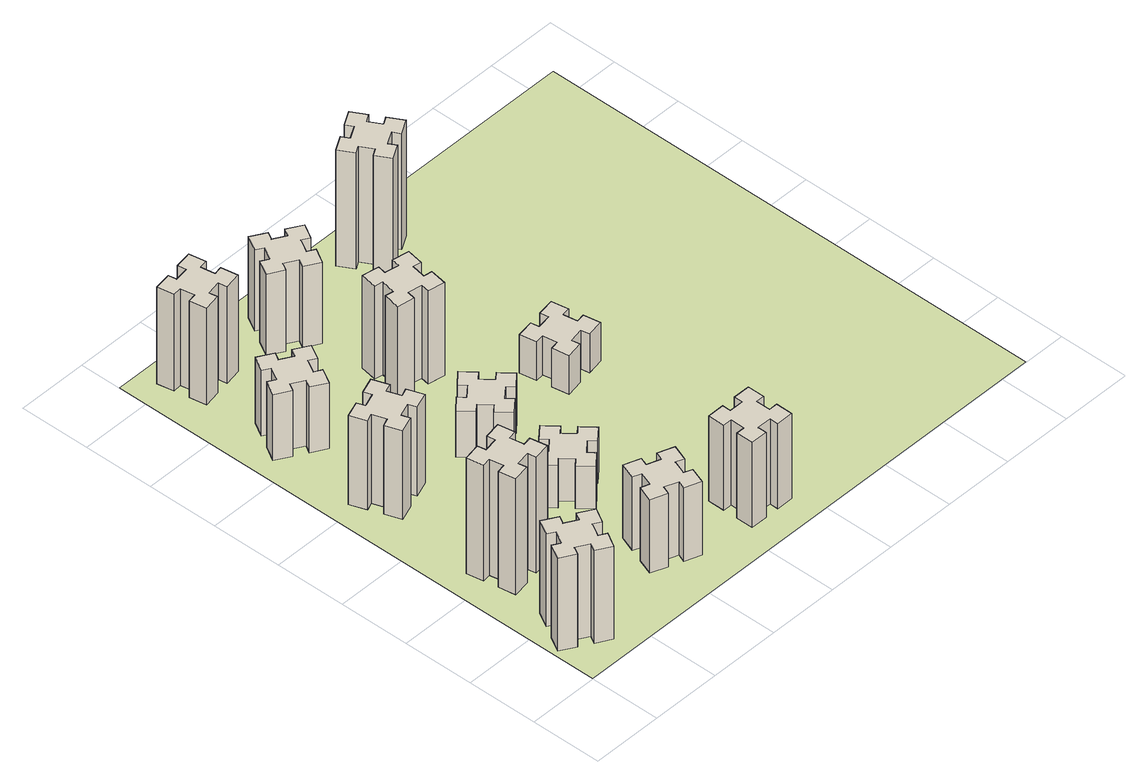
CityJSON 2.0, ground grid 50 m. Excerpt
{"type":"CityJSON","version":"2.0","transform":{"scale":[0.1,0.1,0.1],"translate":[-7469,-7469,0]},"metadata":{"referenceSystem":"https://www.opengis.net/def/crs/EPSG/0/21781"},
"CityObjects":{
"building1":{"type":"Building","attributes":{"class":"1000","function":"1000","usage":"1000","yearOfConstruction":2016,"roofType":"1000","measuredHeight":72,"storeysAboveGround":30,"storeysBelowGround":0},"geometry":[{"type":"Solid","lod":"1","boundaries":[[[[0,1,2,3,4,5,6,7,8,9,10,11,12,13,14,15,16,17,18,19]],[[17,16,20,21]],[[16,15,22,20]],[[15,14,23,22]],[[14,13,24,23]],[[13,12,25,24]],[[12,11,26,25]],[[11,10,27,26]],[[10,9,28,27]],[[9,8,29,28]],[[8,7,30,29]],[[7,6,31,30]],[[6,5,32,31]],[[5,4,33,32]],[[4,3,34,33]],[[3,2,35,34]],[[2,1,36,35]],[[1,0,37,36]],[[0,19,38,37]],[[19,18,39,38]],[[18,17,21,39]],[[24,25,26,27,28,29,30,31,32,33,34,35,36,37,38,39,21,20,22,23]]]]}]},
"building2":{"type":"Building","attributes":{"class":"1000","function":"1000","usage":"1000","yearOfConstruction":2016,"roofType":"1000","measuredHeight":90,"storeysAboveGround":30,"storeysBelowGround":0},"geometry":[{"type":"Solid","lod":"1","boundaries":[[[[40,41,42,43,44,45,46,47,48,49,50,51,52,53,54,55,56,57,58,59]],[[57,56,60,61]],[[56,55,62,60]],[[55,54,63,62]],[[54,53,64,63]],[[53,52,65,64]],[[52,51,66,65]],[[51,50,67,66]],[[50,49,68,67]],[[49,48,69,68]],[[48,47,70,69]],[[47,46,71,70]],[[46,45,72,71]],[[45,44,73,72]],[[44,43,74,73]],[[43,42,75,74]],[[42,41,76,75]],[[41,40,77,76]],[[40,59,78,77]],[[59,58,79,78]],[[58,57,61,79]],[[64,65,66,67,68,69,70,71,72,73,74,75,76,77,78,79,61,60,62,63]]]]}]},
"building3":{"type":"Building","attributes":{"class":"1000","function":"1000","usage":"1000","yearOfConstruction":2016,"roofType":"1000","measuredHeight":69,"storeysAboveGround":30,"storeysBelowGround":0},"geometry":[{"type":"Solid","lod":"1","boundaries":[[[[80,81,82,83,84,85,86,87,88,89,90,91,92,93,94,95,96,97,98,99]],[[97,96,100,101]],[[96,95,102,100]],[[95,94,103,102]],[[94,93,104,103]],[[93,92,105,104]],[[92,91,106,105]],[[91,90,107,106]],[[90,89,108,107]],[[89,88,109,108]],[[88,87,110,109]],[[87,86,111,110]],[[86,85,112,111]],[[85,84,113,112]],[[84,83,114,113]],[[83,82,115,114]],[[82,81,116,115]],[[81,80,117,116]],[[80,99,118,117]],[[99,98,119,118]],[[98,97,101,119]],[[104,105,106,107,108,109,110,111,112,113,114,115,116,117,118,119,101,100,102,103]]]]}]},
"building4":{"type":"Building","attributes":{"class":"1000","function":"1000","usage":"1000","yearOfConstruction":2016,"roofType":"1000","measuredHeight":51,"storeysAboveGround":30,"storeysBelowGround":0},"geometry":[{"type":"Solid","lod":"1","boundaries":[[[[120,121,122,123,124,125,126,127,128,129,130,131,132,133,134,135,136,137,138,139]],[[137,136,140,141]],[[136,135,142,140]],[[135,134,143,142]],[[134,133,144,143]],[[133,132,145,144]],[[132,131,146,145]],[[131,130,147,146]],[[130,129,148,147]],[[129,128,149,148]],[[128,127,150,149]],[[127,126,151,150]],[[126,125,152,151]],[[125,124,153,152]],[[124,123,154,153]],[[123,122,155,154]],[[122,121,156,155]],[[121,120,157,156]],[[120,139,158,157]],[[139,138,159,158]],[[138,137,141,159]],[[144,145,146,147,148,149,150,151,152,153,154,155,156,157,158,159,141,140,142,143]]]]}]},
"building5":{"type":"Building","attributes":{"class":"1000","function":"1000","usage":"1000","yearOfConstruction":2016,"roofType":"1000","measuredHeight":57,"storeysAboveGround":30,"storeysBelowGround":0},"geometry":[{"type":"Solid","lod":"1","boundaries":[[[[160,161,162,163,164,165,166,167,168,169,170,171,172,173,174,175,176,177,178,179]],[[177,176,180,181]],[[176,175,182,180]],[[175,174,183,182]],[[174,173,184,183]],[[173,172,185,184]],[[172,171,186,185]],[[171,170,187,186]],[[170,169,188,187]],[[169,168,189,188]],[[168,167,190,189]],[[167,166,191,190]],[[166,165,192,191]],[[165,164,193,192]],[[164,163,194,193]],[[163,162,195,194]],[[162,161,196,195]],[[161,160,197,196]],[[160,179,198,197]],[[179,178,199,198]],[[178,177,181,199]],[[184,185,186,187,188,189,190,191,192,193,194,195,196,197,198,199,181,180,182,183]]]]}]},
"building6":{"type":"Building","attributes":{"class":"1000","function":"1000","usage":"1000","yearOfConstruction":2016,"roofType":"1000","measuredHeight":75,"storeysAboveGround":30,"storeysBelowGround":0},"geometry":[{"type":"Solid","lod":"1","boundaries":[[[[200,201,202,203,204,205,206,207,208,209,210,211,212,213,214,215,216,217,218,219]],[[217,216,220,221]],[[216,215,222,220]],[[215,214,223,222]],[[214,213,224,223]],[[213,212,225,224]],[[212,211,226,225]],[[211,210,227,226]],[[210,209,228,227]],[[209,208,229,228]],[[208,207,230,229]],[[207,206,231,230]],[[206,205,232,231]],[[205,204,233,232]],[[204,203,234,233]],[[203,202,235,234]],[[202,201,236,235]],[[201,200,237,236]],[[200,219,238,237]],[[219,218,239,238]],[[218,217,221,239]],[[224,225,226,227,228,229,230,231,232,233,234,235,236,237,238,239,221,220,222,223]]]]}]},
"building7":{"type":"Building","attributes":{"class":"1000","function":"1000","usage":"1000","yearOfConstruction":2016,"roofType":"1000","measuredHeight":33,"storeysAboveGround":30,"storeysBelowGround":0},"geometry":[{"type":"Solid","lod":"1","boundaries":[[[[240,241,242,243,244,245,246,247,248,249,250,251,252,253,254,255,256,257,258,259]],[[257,256,260,261]],[[256,255,262,260]],[[255,254,263,262]],[[254,253,264,263]],[[253,252,265,264]],[[252,251,266,265]],[[251,250,267,266]],[[250,249,268,267]],[[249,248,269,268]],[[248,247,270,269]],[[247,246,271,270]],[[246,245,272,271]],[[245,244,273,272]],[[244,243,274,273]],[[243,242,275,274]],[[242,241,276,275]],[[241,240,277,276]],[[240,259,278,277]],[[259,258,279,278]],[[258,257,261,279]],[[264,265,266,267,268,269,270,271,272,273,274,275,276,277,278,279,261,260,262,263]]]]}]},
"building8":{"type":"Building","attributes":{"class":"1000","function":"1000","usage":"1000","yearOfConstruction":2016,"roofType":"1000","measuredHeight":36,"storeysAboveGround":30,"storeysBelowGround":0},"geometry":[{"type":"Solid","lod":"1","boundaries":[[[[280,281,282,283,284,285,286,287,288,289,290,291,292,293,294,295,296,297,298,299]],[[297,296,300,301]],[[296,295,302,300]],[[295,294,303,302]],[[294,293,304,303]],[[293,292,305,304]],[[292,291,306,305]],[[291,290,307,306]],[[290,289,308,307]],[[289,288,309,308]],[[288,287,310,309]],[[287,286,311,310]],[[286,285,312,311]],[[285,284,313,312]],[[284,283,314,313]],[[283,282,315,314]],[[282,281,316,315]],[[281,280,317,316]],[[280,299,318,317]],[[299,298,319,318]],[[298,297,301,319]],[[304,305,306,307,308,309,310,311,312,313,314,315,316,317,318,319,301,300,302,303]]]]}]},
"building9":{"type":"Building","attributes":{"class":"1000","function":"1000","usage":"1000","yearOfConstruction":2016,"roofType":"1000","measuredHeight":66,"storeysAboveGround":30,"storeysBelowGround":0},"geometry":[{"type":"Solid","lod":"1","boundaries":[[[[320,321,322,323,324,325,326,327,328,329,330,331,332,333,334,335,336,337,338,339]],[[337,336,340,341]],[[336,335,342,340]],[[335,334,343,342]],[[334,333,344,343]],[[333,332,345,344]],[[332,331,346,345]],[[331,330,347,346]],[[330,329,348,347]],[[329,328,349,348]],[[328,327,350,349]],[[327,326,351,350]],[[326,325,352,351]],[[325,324,353,352]],[[324,323,354,353]],[[323,322,355,354]],[[322,321,356,355]],[[321,320,357,356]],[[320,339,358,357]],[[339,338,359,358]],[[338,337,341,359]],[[344,345,346,347,348,349,350,351,352,353,354,355,356,357,358,359,341,340,342,343]]]]}]},
"building10":{"type":"Building","attributes":{"class":"1000","function":"1000","usage":"1000","yearOfConstruction":2016,"roofType":"1000","measuredHeight":72,"storeysAboveGround":30,"storeysBelowGround":0},"geometry":[{"type":"Solid","lod":"1","boundaries":[[[[360,361,362,363,364,365,366,367,368,369,370,371,372,373,374,375,376,377,378,379]],[[377,376,380,381]],[[376,375,382,380]],[[375,374,383,382]],[[374,373,384,383]],[[373,372,385,384]],[[372,371,386,385]],[[371,370,387,386]],[[370,369,388,387]],[[369,368,389,388]],[[368,367,390,389]],[[367,366,391,390]],[[366,365,392,391]],[[365,364,393,392]],[[364,363,394,393]],[[363,362,395,394]],[[362,361,396,395]],[[361,360,397,396]],[[360,379,398,397]],[[379,378,399,398]],[[378,377,381,399]],[[384,385,386,387,388,389,390,391,392,393,394,395,396,397,398,399,381,380,382,383]]]]}]},
"building11":{"type":"Building","attributes":{"class":"1000","function":"1000","usage":"1000","yearOfConstruction":2016,"roofType":"1000","measuredHeight":63,"storeysAboveGround":30,"storeysBelowGround":0},"geometry":[{"type":"Solid","lod":"1","boundaries":[[[[400,401,402,403,404,405,406,407,408,409,410,411,412,413,414,415,416,417,418,419]],[[417,416,420,421]],[[416,415,422,420]],[[415,414,423,422]],[[414,413,424,423]],[[413,412,425,424]],[[412,411,426,425]],[[411,410,427,426]],[[410,409,428,427]],[[409,408,429,428]],[[408,407,430,429]],[[407,406,431,430]],[[406,405,432,431]],[[405,404,433,432]],[[404,403,434,433]],[[403,402,435,434]],[[402,401,436,435]],[[401,400,437,436]],[[400,419,438,437]],[[419,418,439,438]],[[418,417,421,439]],[[424,425,426,427,428,429,430,431,432,433,434,435,436,437,438,439,421,420,422,423]]]]}]},
"building12":{"type":"Building","attributes":{"class":"1000","function":"1000","usage":"1000","yearOfConstruction":2016,"roofType":"1000","measuredHeight":30,"storeysAboveGround":30,"storeysBelowGround":0},"geometry":[{"type":"Solid","lod":"1","boundaries":[[[[440,441,442,443,444,445,446,447,448,449,450,451,452,453,454,455,456,457,458,459]],[[457,456,460,461]],[[456,455,462,460]],[[455,454,463,462]],[[454,453,464,463]],[[453,452,465,464]],[[452,451,466,465]],[[451,450,467,466]],[[450,449,468,467]],[[449,448,469,468]],[[448,447,470,469]],[[447,446,471,470]],[[446,445,472,471]],[[445,444,473,472]],[[444,443,474,473]],[[443,442,475,474]],[[442,441,476,475]],[[441,440,477,476]],[[440,459,478,477]],[[459,458,479,478]],[[458,457,461,479]],[[464,465,466,467,468,469,470,471,472,473,474,475,476,477,478,479,461,460,462,463]]]]}]},
"building13":{"type":"Building","attributes":{"class":"1000","function":"1000","usage":"1000","yearOfConstruction":2016,"roofType":"1000","measuredHeight":90,"storeysAboveGround":30,"storeysBelowGround":0},"geometry":[{"type":"Solid","lod":"1","boundaries":[[[[480,481,482,483,484,485,486,487,488,489,490,491,492,493,494,495,496,497,498,499]],[[497,496,500,501]],[[496,495,502,500]],[[495,494,503,502]],[[494,493,504,503]],[[493,492,505,504]],[[492,491,506,505]],[[491,490,507,506]],[[490,489,508,507]],[[489,488,509,508]],[[488,487,510,509]],[[487,486,511,510]],[[486,485,512,511]],[[485,484,513,512]],[[484,483,514,513]],[[483,482,515,514]],[[482,481,516,515]],[[481,480,517,516]],[[480,499,518,517]],[[499,498,519,518]],[[498,497,501,519]],[[504,505,506,507,508,509,510,511,512,513,514,515,516,517,518,519,501,500,502,503]]]]}]},
"landuse1":{"type":"LandUse","attributes":{"name":"plot1","function":"1010"},"geometry":[{"type":"MultiSurface","lod":"1","boundaries":[[[520,521,522,523]]]}]}
},
"vertices":[
[177,305,0],[264,255,0],[234,203,0],[338,143,0],[398,247,0],[346,277,0],[396,364,0],[448,334,0],[508,438,0],[404,498,0],[374,446,0],[287,496,0],[317,548,0],[213,608,0],[153,504,0],[205,474,0],[155,387,0],[103,417,0],[43,313,0],[147,253,0],[155,387,720],[103,417,720],[205,474,720],[153,504,720],[213,608,720],[317,548,720],[287,496,720],[374,446,720],[404,498,720],[508,438,720],[448,334,720],[396,364,720],[346,277,720],[398,247,720],[338,143,720],[234,203,720],[264,255,720],[177,305,720],[147,253,720],[43,313,720],
[258,1045,0],[276,947,0],[217,937,0],[237,818,0],[356,839,0],[345,898,0],[444,916,0],[454,857,0],[572,877,0],[551,996,0],[492,985,0],[475,1084,0],[534,1094,0],[513,1212,0],[395,1191,0],[405,1132,0],[307,1115,0],[297,1174,0],[178,1153,0],[199,1035,0],[307,1115,900],[297,1174,900],[405,1132,900],[395,1191,900],[513,1212,900],[534,1094,900],[475,1084,900],[492,985,900],[551,996,900],[572,877,900],[454,857,900],[444,916,900],[345,898,900],[356,839,900],[237,818,900],[217,937,900],[276,947,900],[258,1045,900],[199,1035,900],[178,1153,900],
[366,1835,0],[460,1869,0],[480,1813,0],[593,1854,0],[552,1967,0],[496,1946,0],[462,2040,0],[518,2060,0],[477,2173,0],[364,2132,0],[385,2076,0],[291,2042,0],[270,2098,0],[157,2057,0],[199,1944,0],[255,1965,0],[289,1871,0],[233,1850,0],[274,1737,0],[387,1779,0],[289,1871,690],[233,1850,690],[255,1965,690],[199,1944,690],[157,2057,690],[270,2098,690],[291,2042,690],[385,2076,690],[364,2132,690],[477,2173,690],[518,2060,690],[462,2040,690],[496,1946,690],[552,1967,690],[593,1854,690],[480,1813,690],[460,1869,690],[366,1835,690],[387,1779,690],[274,1737,690],
[446,2597,0],[496,2684,0],[548,2654,0],[608,2758,0],[504,2818,0],[474,2766,0],[387,2816,0],[417,2868,0],[313,2928,0],[253,2824,0],[305,2794,0],[255,2707,0],[203,2737,0],[143,2633,0],[247,2573,0],[277,2625,0],[364,2575,0],[334,2523,0],[438,2463,0],[498,2567,0],[364,2575,510],[334,2523,510],[277,2625,510],[247,2573,510],[143,2633,510],[203,2737,510],[255,2707,510],[305,2794,510],[253,2824,510],[313,2928,510],[417,2868,510],[387,2816,510],[474,2766,510],[504,2818,510],[608,2758,510],[548,2654,510],[496,2684,510],[446,2597,510],[498,2567,510],[438,2463,510],
[1202,391,0],[1236,485,0],[1292,464,0],[1333,577,0],[1220,618,0],[1200,562,0],[1106,596,0],[1127,652,0],[1014,693,0],[973,580,0],[1029,560,0],[995,466,0],[939,487,0],[897,374,0],[1010,333,0],[1031,389,0],[1125,355,0],[1104,299,0],[1217,257,0],[1258,370,0],[1125,355,570],[1104,299,570],[1031,389,570],[1010,333,570],[897,374,570],[939,487,570],[995,466,570],[1029,560,570],[973,580,570],[1014,693,570],[1127,652,570],[1106,596,570],[1200,562,570],[1220,618,570],[1333,577,570],[1292,464,570],[1236,485,570],[1202,391,570],[1258,370,570],[1217,257,570],
[492,3405,0],[475,3504,0],[534,3514,0],[513,3632,0],[395,3611,0],[405,3552,0],[307,3535,0],[297,3594,0],[178,3573,0],[199,3455,0],[258,3465,0],[276,3367,0],[217,3357,0],[237,3238,0],[356,3259,0],[345,3318,0],[444,3336,0],[454,3277,0],[572,3297,0],[551,3416,0],[444,3336,750],[454,3277,750],[345,3318,750],[356,3259,750],[237,3238,750],[217,3357,750],[276,3367,750],[258,3465,750],[199,3455,750],[178,3573,750],[297,3594,750],[307,3535,750],[405,3552,750],[395,3611,750],[513,3632,750],[534,3514,750],[475,3504,750],[492,3405,750],[551,3416,750],[572,3297,750],
[1083,1332,0],[1006,1267,0],[968,1313,0],[876,1236,0],[953,1144,0],[999,1183,0],[1063,1106,0],[1017,1068,0],[1094,976,0],[1186,1053,0],[1148,1099,0],[1224,1163,0],[1263,1117,0],[1355,1194,0],[1278,1286,0],[1232,1248,0],[1167,1324,0],[1213,1363,0],[1136,1455,0],[1044,1378,0],[1167,1324,330],[1213,1363,330],[1232,1248,330],[1278,1286,330],[1355,1194,330],[1263,1117,330],[1224,1163,330],[1148,1099,330],[1186,1053,330],[1094,976,330],[1017,1068,330],[1063,1106,330],[999,1183,330],[953,1144,330],[876,1236,330],[968,1313,330],[1006,1267,330],[1083,1332,330],[1044,1378,330],[1136,1455,330],
[1083,1972,0],[1006,1907,0],[968,1953,0],[876,1876,0],[953,1784,0],[999,1823,0],[1063,1746,0],[1017,1708,0],[1094,1616,0],[1186,1693,0],[1148,1739,0],[1224,1803,0],[1263,1757,0],[1355,1834,0],[1278,1926,0],[1232,1888,0],[1167,1964,0],[1213,2003,0],[1136,2095,0],[1044,2018,0],[1167,1964,360],[1213,2003,360],[1232,1888,360],[1278,1926,360],[1355,1834,360],[1263,1757,360],[1224,1803,360],[1148,1739,360],[1186,1693,360],[1094,1616,360],[1017,1708,360],[1063,1746,360],[999,1823,360],[953,1784,360],[876,1876,360],[968,1953,360],[1006,1907,360],[1083,1972,360],[1044,2018,360],[1136,2095,360],
[1865,325,0],[1865,425,0],[1925,425,0],[1925,545,0],[1805,545,0],[1805,485,0],[1705,485,0],[1705,545,0],[1585,545,0],[1585,425,0],[1645,425,0],[1645,325,0],[1585,325,0],[1585,205,0],[1705,205,0],[1705,265,0],[1805,265,0],[1805,205,0],[1925,205,0],[1925,325,0],[1805,265,660],[1805,205,660],[1705,265,660],[1705,205,660],[1585,205,660],[1585,325,660],[1645,325,660],[1645,425,660],[1585,425,660],[1585,545,660],[1705,545,660],[1705,485,660],[1805,485,660],[1805,545,660],[1925,545,660],[1925,425,660],[1865,425,660],[1865,325,660],[1925,325,660],[1925,205,660],
[1315,2527,0],[1332,2625,0],[1391,2615,0],[1412,2733,0],[1294,2754,0],[1284,2695,0],[1185,2712,0],[1196,2771,0],[1077,2792,0],[1057,2674,0],[1116,2664,0],[1098,2565,0],[1039,2576,0],[1018,2457,0],[1137,2437,0],[1147,2496,0],[1245,2478,0],[1235,2419,0],[1353,2398,0],[1374,2517,0],[1245,2478,720],[1235,2419,720],[1147,2496,720],[1137,2437,720],[1018,2457,720],[1039,2576,720],[1098,2565,720],[1116,2664,720],[1057,2674,720],[1077,2792,720],[1196,2771,720],[1185,2712,720],[1284,2695,720],[1294,2754,720],[1412,2733,720],[1391,2615,720],[1332,2625,720],[1315,2527,720],[1374,2517,720],[1353,2398,720],
[917,3265,0],[1004,3215,0],[974,3163,0],[1078,3103,0],[1138,3207,0],[1086,3237,0],[1136,3324,0],[1188,3294,0],[1248,3398,0],[1144,3458,0],[1114,3406,0],[1027,3456,0],[1057,3508,0],[953,3568,0],[893,3464,0],[945,3434,0],[895,3347,0],[843,3377,0],[783,3273,0],[887,3213,0],[895,3347,630],[843,3377,630],[945,3434,630],[893,3464,630],[953,3568,630],[1057,3508,630],[1027,3456,630],[1114,3406,630],[1144,3458,630],[1248,3398,630],[1188,3294,630],[1136,3324,630],[1086,3237,630],[1138,3207,630],[1078,3103,630],[974,3163,630],[1004,3215,630],[917,3265,630],[887,3213,630],[783,3273,630],
[1972,1925,0],[1955,2024,0],[2014,2034,0],[1993,2152,0],[1875,2131,0],[1885,2072,0],[1787,2055,0],[1777,2114,0],[1658,2093,0],[1679,1975,0],[1738,1985,0],[1756,1887,0],[1697,1877,0],[1717,1758,0],[1836,1779,0],[1825,1838,0],[1924,1856,0],[1934,1797,0],[2052,1817,0],[2031,1936,0],[1924,1856,300],[1934,1797,300],[1825,1838,300],[1836,1779,300],[1717,1758,300],[1697,1877,300],[1756,1887,300],[1738,1985,300],[1679,1975,300],[1658,2093,300],[1777,2114,300],[1787,2055,300],[1885,2072,300],[1875,2131,300],[1993,2152,300],[2014,2034,300],[1955,2024,300],[1972,1925,300],[2031,1936,300],[2052,1817,300],
[1844,3556,0],[1757,3506,0],[1727,3558,0],[1623,3498,0],[1683,3394,0],[1735,3424,0],[1785,3337,0],[1733,3307,0],[1793,3203,0],[1897,3263,0],[1867,3315,0],[1954,3365,0],[1984,3313,0],[2088,3373,0],[2028,3477,0],[1976,3447,0],[1926,3534,0],[1978,3564,0],[1918,3668,0],[1814,3608,0],[1926,3534,900],[1978,3564,900],[1976,3447,900],[2028,3477,900],[2088,3373,900],[1984,3313,900],[1954,3365,900],[1867,3315,900],[1897,3263,900],[1793,3203,900],[1733,3307,900],[1785,3337,900],[1735,3424,900],[1683,3394,900],[1623,3498,900],[1727,3558,900],[1757,3506,900],[1844,3556,900],[1814,3608,900],[1918,3668,900],
[5,3705,0],[3705,3705,0],[3705,5,0],[5,5,0]
]}
